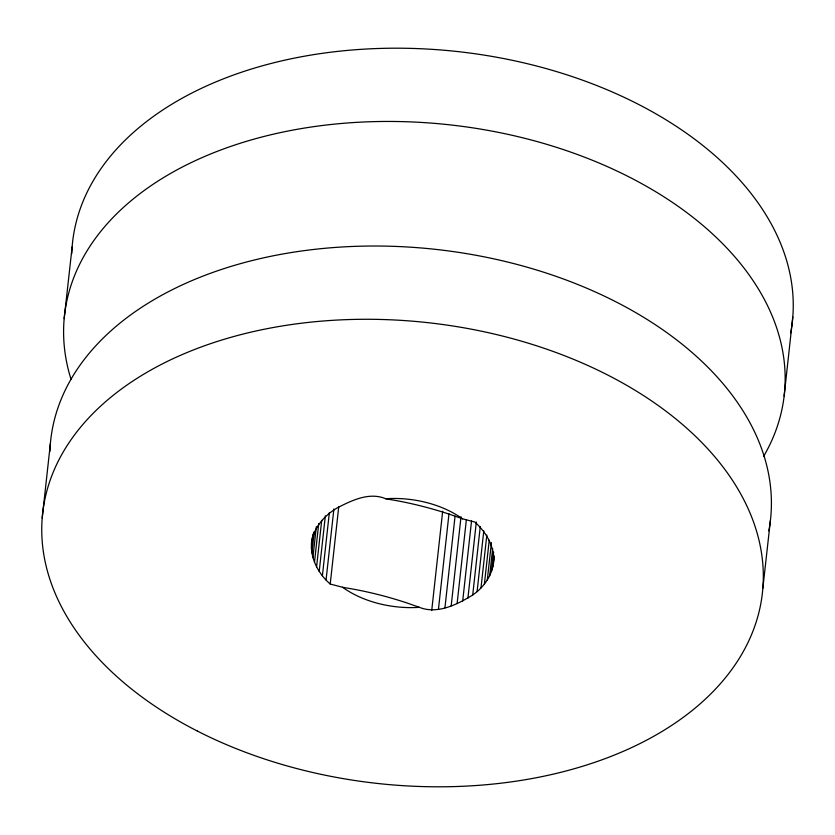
<?xml version="1.0" encoding="UTF-8"?>
<svg xmlns="http://www.w3.org/2000/svg" width="835" height="835" viewBox="0 0 835 835"><rect width="100%" height="100%" fill="white"/><g stroke="black" fill="none" stroke-linecap="round" stroke-linejoin="round"><path stroke-width="1.25" d="M493.892 558.49C493.537 573.342 484.749 586.754 472.714 595.011C457.309 604.457 437.446 614.57 419.389 607.337A84.533 54.108 6.3 0 1 342.538 587.255L330.211 584.041C317.029 572.643 308.439 554.837 312.321 537.26M493.464 562.362L493.882 555.15M42.209 517.992L50.424 443.218M784.138 396.02L792.791 317.008M64.17 318.636L72.134 246.909M311.476 548.345L313.041 534.149M311.612 543.71L313.866 532.072M311.904 553.01L314.19 532.354M312.906 557.665L316.329 526.687M314.471 562.299L318.74 523.576M316.58 566.881L321.705 520.403M319.22 571.37L325.347 515.863M322.393 575.743L329.376 512.492M326.057 579.97L333.896 508.974M330.211 584.041L338.76 506.584M431.716 610.552L442.686 511.156M438.438 609.331L448.99 513.807M444.94 607.755L455.065 516.103M451.182 605.834L461.014 516.771M457.11 603.59L466.368 519.683M462.694 601.023L471.535 520.988M467.913 598.163L476.326 522M472.714 595.011L480.271 526.603M477.088 591.608L483.778 530.935M480.981 587.955L486.826 535.037M484.394 584.093L489.237 540.203M487.296 580.033L491.429 542.593M489.665 575.795L492.66 548.689M491.491 571.422L493.631 552.06M492.754 566.934L493.902 556.611M762.866 588.091L770.392 520.602M313.584 534.65C317.686 523.117 326.84 514.12 337.163 507.91C351.817 500.436 369.31 491.794 385.686 498.745A84.533 54.108 6.3 0 1 462.538 518.817L474.864 522.042C484.989 531.206 493.088 543.731 493.6 557.728M385.686 498.745L397.731 500.854A316.006 236.66 26 0 1 450.723 514.652L462.538 518.817M342.538 587.255L354.583 589.374A316.006 236.66 26 0 1 407.574 603.162L419.389 607.337M71.758 253.673A362.077 231.765 6.3 0 1 457.883 51.593A362.077 231.765 6.3 0 1 790.661 333.019M71.079 379.445A362.077 231.765 6.3 0 1 450.075 124.874A362.077 231.765 6.3 0 1 763.691 456.254M49.912 451.495A362.077 231.765 6.3 0 1 436.047 249.415A362.077 231.765 6.3 0 1 768.816 530.851M197.31 731.032A362.077 231.765 6.3 0 0 762.125 595.292A362.077 231.765 6.3 0 0 248.183 332.8A362.077 231.765 6.3 0 0 197.31 731.032"/></g></svg>
